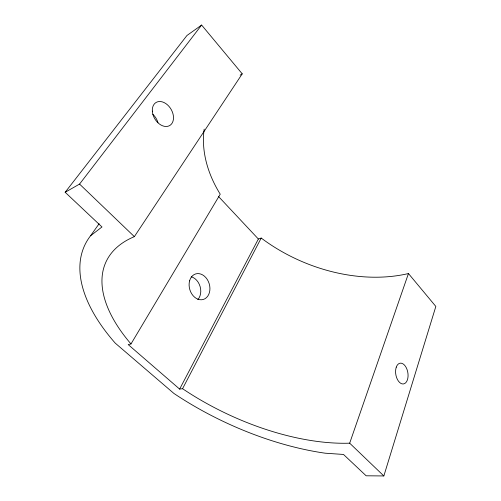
<?xml version="1.0" encoding="UTF-8"?>
<svg xmlns="http://www.w3.org/2000/svg" width="501" height="501" viewBox="0 0 501 501"><rect width="100%" height="100%" fill="white"/><g stroke="black" fill="none" stroke-linecap="round" stroke-linejoin="round"><path stroke-width="0.75" d="M99.129 223.728L90.537 235.802A199.962 99.449 25.6 0 0 115.274 343.166L173.941 393.467A199.962 99.449 25.6 0 0 325.249 453.205L343.492 454.451L366.15 475.793L383.847 475.95L435.839 306.449L408.453 273.546A143.43 101.709 23.9 0 1 261.203 238.056L258.359 239.015L179.634 389.095L128.193 344.582L130.993 343.949L220.233 194.194A143.43 101.709 23.9 0 1 204.164 129.17M383.847 475.95L349.679 443.178L408.453 273.546M179.634 389.095L182.564 388.707L261.203 238.056M130.993 343.949A172.745 85.358 25.6 0 1 134.362 236.641L242.233 73.841L201.621 25.05L186.961 35.49L65.161 192.271L101.985 226.966L90.537 235.802M65.161 192.271L79.565 184.08L201.621 25.05M79.565 184.08L134.362 236.641M218.517 196.511L258.359 239.015M349.679 443.178A172.745 85.358 25.6 0 1 182.564 388.707M240.154 75.119A143.43 101.709 23.9 0 1 242.233 73.841M152.811 114.291A13.057 9.394 58.8 0 1 157.965 122.732M191.225 276.752A13.126 10.101 73.6 0 1 200.124 286.585A13.126 10.101 73.6 0 1 197.814 299.611M189.597 280.854A13.32 10.126 73.6 0 0 201.696 299.755A13.32 10.126 73.6 0 0 207.239 279.433A13.32 10.126 73.6 0 0 189.597 280.854M152.329 111.122A13.402 9.431 59.4 0 0 168.856 125.964A13.402 9.431 59.4 0 0 167.528 104.903A13.402 9.431 59.4 0 0 152.329 111.122M396.272 367.152A10.515 6.093 80.5 0 0 402.109 383.879A10.515 6.093 80.5 0 0 407.094 369.65A10.515 6.093 80.5 0 0 396.272 367.152"/></g></svg>
